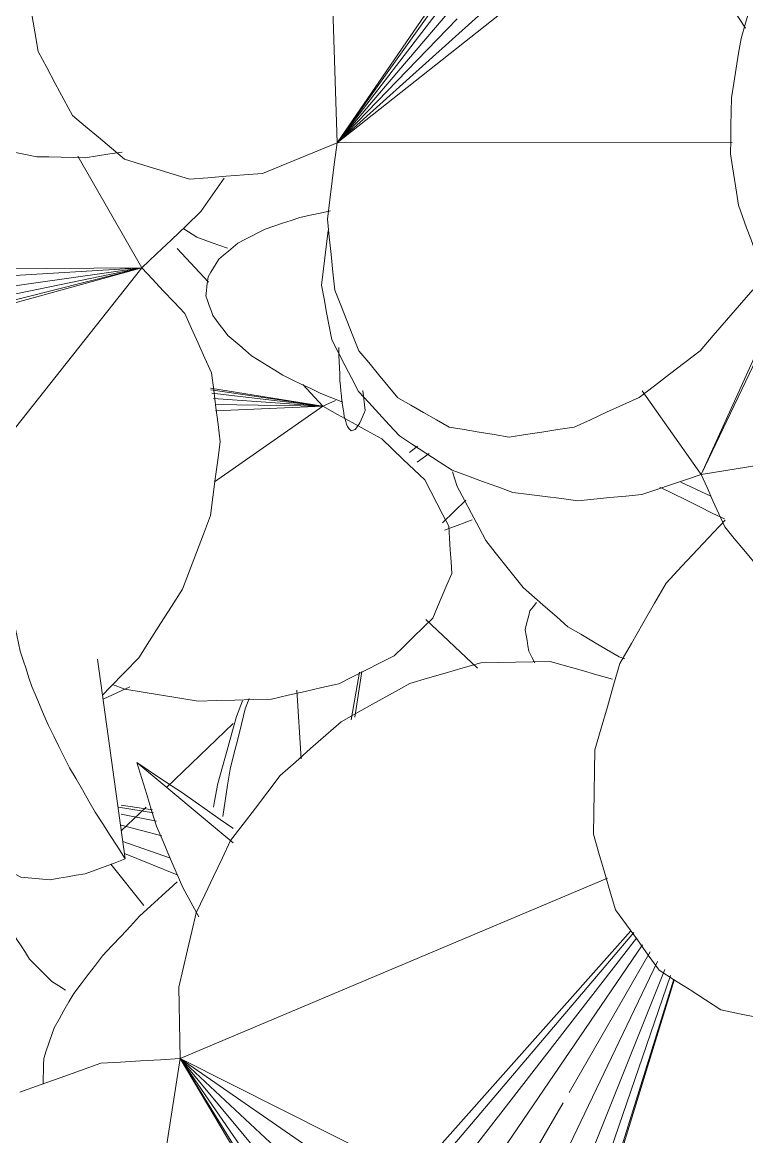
# Model space of a CAD drawing. Header units: metres. Extents: x -18.34 to -13.25, y -25.49 to -16.26.
# Drawn here: x -14.8818 to -14.8278, y -21.2682 to -21.1851 of the extents above; entities that cross this region are included whole.
import ezdxf

# ---------------------------------------------------------------- set-up
doc = ezdxf.new("R2010")
doc.units = ezdxf.units.M
doc.layers.add('Importações nas famílias', color=7, linetype='Continuous', lineweight=5)
doc.layers.add('Vegetação', color=7, linetype='Continuous', lineweight=5)

# ---------------------------------------------------------------- blocks, each defined once
blk = doc.blocks.new('Planta_pergolado_12200 - plantas pergolado_skp_Component_17-V3553-Pavimento 02 - Executivo')
at = {"layer": 'Importações nas famílias', "color": 9}
for p, q in [((0.164979, 0.15047), (0.165475, 0.149644)), ((0.165475, 0.149644), (0.164109, 0.148076)), ((0.165072, 0.141712), (0.165475, 0.149644)), ((0.165172, 0.141752), (0.165475, 0.149644)), ((0.165411, 0.141847), (0.165475, 0.149644)), ((0.165475, 0.149644), (0.17153, 0.14269)), ((0.166606, 0.142217), (0.165475, 0.149644)), ((0.166166, 0.142147), (0.165475, 0.149644)), ((0.165754, 0.141983), (0.165475, 0.149644)), ((0.157739, 0.140761), (0.155634, 0.138343)), ((0.186591, 0.138027), (0.186365, 0.13713))]:
    blk.add_line(p, q, dxfattribs=at)
at = {"layer": 'Importações nas famílias', "color": 9, "flags": 128}
for points in [[(0.172849, 0.159301), (0.173666, 0.159437), (0.174483, 0.159574), (0.1753, 0.15971), (0.176117, 0.159846)], [(0.176117, 0.159846), (0.176923, 0.159603), (0.17773, 0.15936), (0.178537, 0.159117), (0.179344, 0.158874)], [(0.169821, 0.157286), (0.170578, 0.15779), (0.171335, 0.158294), (0.172092, 0.158797), (0.172849, 0.159301)], [(0.179344, 0.158874), (0.180072, 0.158273), (0.1808, 0.157671), (0.181528, 0.15707), (0.182256, 0.156468)], [(0.167291, 0.153973), (0.167923, 0.154801), (0.168556, 0.155629), (0.169188, 0.156458), (0.169821, 0.157286)], [(0.182256, 0.156468), (0.182843, 0.15556), (0.18343, 0.154651), (0.184017, 0.153743), (0.184603, 0.152834)], [(0.165475, 0.149644), (0.165929, 0.150726), (0.166383, 0.151808), (0.166837, 0.152891), (0.167291, 0.153973)], [(0.184603, 0.152834), (0.184999, 0.151696), (0.185395, 0.150559), (0.18579, 0.149421), (0.186186, 0.148283)], [(0.186186, 0.148283), (0.186356, 0.147013), (0.186527, 0.145743), (0.186697, 0.144472), (0.186868, 0.143202)], [(0.186868, 0.143202), (0.186798, 0.141909), (0.186729, 0.140615), (0.18666, 0.139321), (0.186591, 0.138027)]]:
    blk.add_lwpolyline(points, dxfattribs=at)
blk = doc.blocks.new('Planta_pergolado_12200 - plantas pergolado_skp_Component_16-V3554-Pavimento 02 - Executivo')
blk.add_blockref('Planta_pergolado_12200 - plantas pergolado_skp_Component_17-V3553-Pavimento 02 - Executivo', (0, 0))
blk = doc.blocks.new('Planta_pergolado_12200 - plantas pergolado_skp_-V3559-Pavimento 02 - Executivo')
blk.add_blockref('Planta_pergolado_12200 - plantas pergolado_skp_Component_16-V3554-Pavimento 02 - Executivo', (0, 0))
blk = doc.blocks.new('Planta_pergolado_12200 - plantas pergolado_skp_-V3560-Pavimento 02 - Executivo')
at = {"rotation": 89.9999999999999}
blk.add_blockref('Planta_pergolado_12200 - plantas pergolado_skp_-V3559-Pavimento 02 - Executivo', (0.696245, 0.01573), dxfattribs=at)
blk = doc.blocks.new('Planta_pergolado_12200 - plantas pergolado_skp_Component_12-V3701-Pavimento 02 - Executivo')
at = {"layer": 'Importações nas famílias', "color": 9}
blk.add_line((0.115028, 0.076171), (0.115028, 0.079122), dxfattribs=at)
at = {"layer": 'Importações nas famílias', "color": 9, "flags": 128}
for points in [[(0.121078, 0.081294), (0.120836, 0.081714), (0.120593, 0.082134), (0.120351, 0.082555), (0.120109, 0.082975)], [(0.121664, 0.079575), (0.121518, 0.080005), (0.121371, 0.080435), (0.121225, 0.080864), (0.121078, 0.081294)], [(0.12186, 0.077836), (0.121811, 0.078271), (0.121762, 0.078706), (0.121713, 0.07914), (0.121664, 0.079575)], [(0.121664, 0.076098), (0.121713, 0.076533), (0.121762, 0.076967), (0.121811, 0.077402), (0.12186, 0.077836)], [(0.121371, 0.075238), (0.121518, 0.075668), (0.121664, 0.076098)]]:
    blk.add_lwpolyline(points, dxfattribs=at)
blk = doc.blocks.new('Planta_pergolado_12200 - plantas pergolado_skp_Component_12-V3702-Pavimento 02 - Executivo')
at = {"layer": 'Importações nas famílias', "color": 9}
for p, q in [((0.103775, 0.081167), (0.103243, 0.081494)), ((0.103609, 0.081606), (0.104419, 0.081146)), ((0.103088, 0.077053), (0.10088, 0.080183))]:
    blk.add_line(p, q, dxfattribs=at)
at = {"layer": 'Importações nas famílias', "color": 9, "flags": 128}
for points in [[(0.106538, 0.079077), (0.105847, 0.0796), (0.105157, 0.080122), (0.104466, 0.080644), (0.103775, 0.081167)], [(0.104419, 0.081146), (0.105207, 0.080582), (0.105995, 0.080018), (0.106783, 0.079454), (0.107571, 0.07889)], [(0.108499, 0.077288), (0.107845, 0.077885), (0.107192, 0.078481), (0.106538, 0.079077)], [(0.107571, 0.07889), (0.108319, 0.078235), (0.108572, 0.078013)]]:
    blk.add_lwpolyline(points, dxfattribs=at)
blk = doc.blocks.new('Planta_pergolado_12200 - plantas pergolado_skp_Component_12-V3703-Pavimento 02 - Executivo')
at = {"layer": 'Importações nas famílias', "color": 9}
blk.add_line((0.114216, 0.078849), (0.108451, 0.088467), dxfattribs=at)
at = {"layer": 'Importações nas famílias', "color": 9, "flags": 128}
for points in [[(0.110707, 0.093122), (0.110484, 0.093433), (0.110262, 0.093743)], [(0.111522, 0.09152), (0.111318, 0.091921), (0.111114, 0.092321), (0.11091, 0.092722), (0.110707, 0.093122)], [(0.112256, 0.089575), (0.112072, 0.090061), (0.111889, 0.090547), (0.111706, 0.091034), (0.111522, 0.09152)], [(0.112898, 0.087308), (0.112738, 0.087875), (0.112577, 0.088441), (0.112416, 0.089008), (0.112256, 0.089575)], [(0.11809, 0.087487), (0.118394, 0.087096), (0.118697, 0.086706), (0.119, 0.086316), (0.119304, 0.085926)], [(0.113443, 0.084745), (0.113307, 0.085386), (0.113171, 0.086027), (0.113035, 0.086667), (0.112898, 0.087308)], [(0.119304, 0.085926), (0.11946, 0.085549), (0.119616, 0.085172), (0.119773, 0.084796), (0.119929, 0.084419)], [(0.113884, 0.081915), (0.113774, 0.082623), (0.113664, 0.08333), (0.113553, 0.084038), (0.113443, 0.084745)], [(0.119929, 0.084419), (0.119935, 0.084065), (0.11994, 0.08371), (0.119946, 0.083356), (0.119952, 0.083002)], [(0.119952, 0.083002), (0.119807, 0.082678), (0.119662, 0.082355), (0.119517, 0.082031), (0.119372, 0.081708)], [(0.114216, 0.078849), (0.114133, 0.079615), (0.11405, 0.080382), (0.113967, 0.081149), (0.113884, 0.081915)], [(0.119372, 0.081708), (0.119079, 0.081423), (0.118787, 0.081138), (0.118494, 0.080852), (0.118202, 0.080567)], [(0.118202, 0.080567), (0.117769, 0.080327), (0.117336, 0.080087), (0.116903, 0.079847), (0.11647, 0.079607)], [(0.11647, 0.079607), (0.115907, 0.079417), (0.115343, 0.079228), (0.11478, 0.079038), (0.114216, 0.078849)]]:
    blk.add_lwpolyline(points, dxfattribs=at)
blk = doc.blocks.new('Planta_pergolado_12200 - plantas pergolado_skp_Component_17-V3704-Pavimento 02 - Executivo')
at = {"layer": 'Importações nas famílias', "color": 9}
for p, q in [((0.115837, 0.12536), (0.116445, 0.126045)), ((0.120556, 0.087766), (0.120486, 0.086863)), ((0.120124, 0.08409), (0.120019, 0.083654))]:
    blk.add_line(p, q, dxfattribs=at)
at = {"layer": 'Importações nas famílias', "color": 9, "flags": 128}
for points in [[(0.122978, 0.125449), (0.123033, 0.124655), (0.123098, 0.123717)], [(0.123098, 0.123717), (0.123136, 0.122643), (0.123174, 0.12157), (0.123212, 0.120496), (0.12325, 0.119423)], [(0.12325, 0.119423), (0.123259, 0.118288), (0.123268, 0.117152), (0.123277, 0.116017), (0.123286, 0.114882)], [(0.123286, 0.114882), (0.123265, 0.113762), (0.123244, 0.112643), (0.123224, 0.111523), (0.123203, 0.110403)], [(0.123203, 0.110403), (0.123154, 0.109376), (0.123104, 0.108348), (0.123055, 0.10732), (0.123017, 0.106512)], [(0.120486, 0.086863), (0.120396, 0.08617), (0.120305, 0.085477), (0.120215, 0.084783), (0.120124, 0.08409)]]:
    blk.add_lwpolyline(points, dxfattribs=at)
blk = doc.blocks.new('Planta_pergolado_12200 - plantas pergolado_skp_Component_16-V3705-Pavimento 02 - Executivo')
for name in ['Planta_pergolado_12200 - plantas pergolado_skp_Component_17-V3704-Pavimento 02 - Executivo', 'Planta_pergolado_12200 - plantas pergolado_skp_Component_12-V3703-Pavimento 02 - Executivo', 'Planta_pergolado_12200 - plantas pergolado_skp_Component_12-V3701-Pavimento 02 - Executivo', 'Planta_pergolado_12200 - plantas pergolado_skp_Component_12-V3702-Pavimento 02 - Executivo']:
    blk.add_blockref(name, (0, 0))
blk = doc.blocks.new('Planta_pergolado_12200 - plantas pergolado_skp_-V3721-Pavimento 02 - Executivo')
blk.add_blockref('Planta_pergolado_12200 - plantas pergolado_skp_Component_16-V3705-Pavimento 02 - Executivo', (0, 0))
blk = doc.blocks.new('Planta_pergolado_12200 - plantas pergolado_skp_-V3722-Pavimento 02 - Executivo')
at = {"xscale": 1.254472261797389, "yscale": 1.254472261797389, "zscale": 1.254472261797389, "rotation": 44.99999999999149}
blk.add_blockref('Planta_pergolado_12200 - plantas pergolado_skp_-V3721-Pavimento 02 - Executivo', (0.101937, -0.102346), dxfattribs=at)
blk = doc.blocks.new('Planta_pergolado_12200 - plantas pergolado_skp_-V3781-Pavimento 02 - Executivo')
at = {"rotation": 89.9999999999999}
blk.add_blockref('Planta_pergolado_12200 - plantas pergolado_skp_-V3722-Pavimento 02 - Executivo', (0.274037, 0.01573), dxfattribs=at)
blk = doc.blocks.new('Planta_pergolado_12200 - plantas pergolado_skp_Component_17-V3787-Pavimento 02 - Executivo')
at = {"layer": 'Importações nas famílias', "color": 9}
for p, q in [((-0.220115, 0.098038), (-0.226355, 0.093629)), ((-0.226355, 0.093629), (-0.222066, 0.06752)), ((-0.212866, 0.087198), (-0.226355, 0.093629)), ((-0.226355, 0.093629), (-0.212619, 0.087405))]:
    blk.add_line(p, q, dxfattribs=at)
at = {"layer": 'Importações nas famílias', "color": 9, "flags": 128}
for points in [[(-0.216323, 0.12119), (-0.215301, 0.121383), (-0.214278, 0.121576), (-0.213256, 0.121769), (-0.212234, 0.121962)], [(-0.212234, 0.121962), (-0.211217, 0.121838), (-0.2102, 0.121714), (-0.209183, 0.121591), (-0.208166, 0.121467)], [(-0.218239, 0.120198), (-0.217281, 0.120694), (-0.216323, 0.12119)], [(-0.220155, 0.119205), (-0.219197, 0.119701), (-0.218239, 0.120197)], [(-0.223469, 0.116141), (-0.222641, 0.116907), (-0.221812, 0.117673), (-0.220984, 0.118439), (-0.220155, 0.119205)], [(-0.226039, 0.112209), (-0.225397, 0.113192), (-0.224754, 0.114175), (-0.224112, 0.115158), (-0.223469, 0.116141)], [(-0.22769, 0.107674), (-0.227277, 0.108808), (-0.226864, 0.109941), (-0.226452, 0.111075), (-0.226039, 0.112209)], [(-0.228309, 0.102847), (-0.228154, 0.104054), (-0.227999, 0.105261), (-0.227844, 0.106467), (-0.22769, 0.107674)], [(-0.227853, 0.098057), (-0.227967, 0.099254), (-0.228081, 0.100452), (-0.228195, 0.10165), (-0.228309, 0.102847)], [(-0.226355, 0.093629), (-0.22673, 0.094736), (-0.227104, 0.095843), (-0.227479, 0.09695), (-0.227853, 0.098057)], [(-0.230261, 0.091879), (-0.229284, 0.092316), (-0.228308, 0.092754), (-0.227332, 0.093192), (-0.226355, 0.093629)], [(-0.233698, 0.089016), (-0.232839, 0.089732), (-0.231979, 0.090447), (-0.23112, 0.091163), (-0.230261, 0.091879)]]:
    blk.add_lwpolyline(points, dxfattribs=at)
blk = doc.blocks.new('Planta_pergolado_12200 - plantas pergolado_skp_Component_16-V3788-Pavimento 02 - Executivo')
blk.add_blockref('Planta_pergolado_12200 - plantas pergolado_skp_Component_17-V3787-Pavimento 02 - Executivo', (0, 0))
blk = doc.blocks.new('Planta_pergolado_12200 - plantas pergolado_skp_Component_12-V3807-Pavimento 02 - Executivo')
at = {"layer": 'Importações nas famílias', "color": 9}
for p, q in [((-0.224787, 0.113923), (-0.225444, 0.114812)), ((-0.224237, 0.114794), (-0.224717, 0.115405))]:
    blk.add_line(p, q, dxfattribs=at)
blk = doc.blocks.new('Planta_pergolado_12200 - plantas pergolado_skp_Component_17-V3808-Pavimento 02 - Executivo')
at = {"layer": 'Importações nas famílias', "color": 9}
for p, q in [((-0.25563, 0.162752), (-0.25482, 0.16193)), ((-0.242183, 0.136255), (-0.243107, 0.138251)), ((-0.25621, 0.132724), (-0.254608, 0.136664)), ((-0.254952, 0.133232), (-0.25372, 0.136786)), ((-0.253309, 0.133862), (-0.252513, 0.1369)), ((-0.25221, 0.134265), (-0.251678, 0.1369)), ((-0.251157, 0.137097), (-0.25159, 0.134493)), ((-0.251012, 0.1369), (-0.25137, 0.134574)), ((-0.244645, 0.119738), (-0.2411, 0.119135)), ((-0.241038, 0.118959), (-0.244449, 0.119462)), ((-0.240789, 0.110329), (-0.237158, 0.114179))]:
    blk.add_line(p, q, dxfattribs=at)
at = {"layer": 'Importações nas famílias', "color": 9, "flags": 128}
for points in [[(-0.272915, 0.16444), (-0.271819, 0.1648), (-0.270723, 0.16516), (-0.269627, 0.16552), (-0.268531, 0.16588)], [(-0.268531, 0.16588), (-0.267394, 0.165929), (-0.266257, 0.165977), (-0.26512, 0.166025), (-0.263983, 0.166074)], [(-0.263983, 0.166074), (-0.262883, 0.165807), (-0.261783, 0.16554), (-0.260683, 0.165273), (-0.259583, 0.165007)], [(-0.259583, 0.165007), (-0.258595, 0.164443), (-0.257606, 0.163879), (-0.256618, 0.163316), (-0.25563, 0.162752)], [(-0.276838, 0.16185), (-0.275857, 0.162497), (-0.274876, 0.163145), (-0.273896, 0.163792), (-0.272915, 0.16444)], [(-0.280031, 0.158287), (-0.279233, 0.159178), (-0.278434, 0.160069), (-0.277636, 0.160959), (-0.276838, 0.16185)], [(-0.252145, 0.159023), (-0.251817, 0.158438), (-0.251242, 0.157414), (-0.250667, 0.156389), (-0.250151, 0.155469)], [(-0.281716, 0.155068), (-0.281155, 0.156141), (-0.280593, 0.157214), (-0.280031, 0.158287)], [(-0.230494, 0.112772), (-0.230147, 0.111841), (-0.229733, 0.110727)]]:
    blk.add_lwpolyline(points, dxfattribs=at)
blk = doc.blocks.new('Planta_pergolado_12200 - plantas pergolado_skp_Component_16-V3809-Pavimento 02 - Executivo')
for name in ['Planta_pergolado_12200 - plantas pergolado_skp_Component_17-V3808-Pavimento 02 - Executivo', 'Planta_pergolado_12200 - plantas pergolado_skp_Component_12-V3807-Pavimento 02 - Executivo']:
    blk.add_blockref(name, (0, 0))
blk = doc.blocks.new('Planta_pergolado_12200 - plantas pergolado_skp_Component_17-V3829-Pavimento 02 - Executivo')
at = {"layer": 'Importações nas famílias', "color": 9, "flags": 128}
for points in [[(-0.258818, 0.100026), (-0.25741, 0.100437), (-0.256001, 0.100849), (-0.254592, 0.10126), (-0.253184, 0.101672)], [(-0.253184, 0.101672), (-0.251609, 0.101644), (-0.250034, 0.101616), (-0.248459, 0.101588), (-0.246885, 0.10156)], [(-0.246885, 0.10156), (-0.245278, 0.101095), (-0.243672, 0.10063), (-0.242065, 0.100165), (-0.240459, 0.0997)], [(-0.263307, 0.096764), (-0.262185, 0.09758), (-0.261063, 0.098395), (-0.259941, 0.099211), (-0.258818, 0.100026)], [(-0.240459, 0.0997), (-0.238958, 0.098838), (-0.237457, 0.097976), (-0.235957, 0.097114), (-0.234456, 0.096251)], [(-0.266266, 0.092164), (-0.265526, 0.093314), (-0.264786, 0.094464), (-0.264047, 0.095614), (-0.263307, 0.096764)], [(-0.234456, 0.096251), (-0.233189, 0.095066), (-0.231922, 0.09388), (-0.230656, 0.092694), (-0.229751, 0.091848)], [(-0.267442, 0.086619), (-0.267148, 0.088005), (-0.266854, 0.089391), (-0.26656, 0.090778), (-0.266266, 0.092164)]]:
    blk.add_lwpolyline(points, dxfattribs=at)
blk = doc.blocks.new('Planta_pergolado_12200 - plantas pergolado_skp_Component_16-V3830-Pavimento 02 - Executivo')
blk.add_blockref('Planta_pergolado_12200 - plantas pergolado_skp_Component_17-V3829-Pavimento 02 - Executivo', (0, 0))
blk = doc.blocks.new('Planta_pergolado_12200 - plantas pergolado_skp_-V3838-Pavimento 02 - Executivo')
blk.add_blockref('Planta_pergolado_12200 - plantas pergolado_skp_Component_16-V3830-Pavimento 02 - Executivo', (0, 0))
blk = doc.blocks.new('Planta_pergolado_12200 - plantas pergolado_skp_-V3839-Pavimento 02 - Executivo')
for name in ['Planta_pergolado_12200 - plantas pergolado_skp_Component_16-V3809-Pavimento 02 - Executivo', 'Planta_pergolado_12200 - plantas pergolado_skp_Component_16-V3788-Pavimento 02 - Executivo', 'Planta_pergolado_12200 - plantas pergolado_skp_-V3838-Pavimento 02 - Executivo']:
    blk.add_blockref(name, (0, 0))
blk = doc.blocks.new('Planta_pergolado_12200 - plantas pergolado_skp_-V4061-Pavimento 02 - Executivo')
blk.add_blockref('Planta_pergolado_12200 - plantas pergolado_skp_-V3839-Pavimento 02 - Executivo', (0, 0))
blk = doc.blocks.new('Planta_pergolado_12200 - plantas pergolado_skp_Component_12-V2193-Pavimento 02 - Executivo')
at = {"layer": 'Importações nas famílias', "color": 9}
blk.add_line((-0.191439, -0.143614), (-0.189474, -0.150136), dxfattribs=at)
at = {"layer": 'Importações nas famílias', "color": 9, "flags": 128}
for points in [[(-0.202731, -0.139592), (-0.202592, -0.138675), (-0.202453, -0.137757), (-0.202314, -0.136839)], [(-0.20266, -0.14319), (-0.202678, -0.142291), (-0.202696, -0.141391), (-0.202713, -0.140492), (-0.202731, -0.139592)], [(-0.201964, -0.146631), (-0.202138, -0.145771), (-0.202312, -0.144911), (-0.202486, -0.14405), (-0.20266, -0.14319)], [(-0.190263, -0.144177), (-0.190064, -0.144818), (-0.189817, -0.145615), (-0.189569, -0.146412)], [(-0.200659, -0.149834), (-0.200985, -0.149034), (-0.201311, -0.148233), (-0.201638, -0.147432), (-0.201964, -0.146631)], [(-0.189569, -0.146412), (-0.189353, -0.147155), (-0.189136, -0.147898), (-0.18892, -0.148641)], [(-0.198775, -0.152725), (-0.199246, -0.152002), (-0.199717, -0.15128), (-0.200188, -0.150557), (-0.200659, -0.149834)], [(-0.196357, -0.155234), (-0.196962, -0.154607), (-0.197566, -0.15398), (-0.19817, -0.153352), (-0.198775, -0.152725)], [(-0.193462, -0.157305), (-0.194186, -0.156787), (-0.194909, -0.15627), (-0.195633, -0.155752), (-0.196357, -0.155234)], [(-0.191809, -0.158096), (-0.192635, -0.1577), (-0.193462, -0.157305)]]:
    blk.add_lwpolyline(points, dxfattribs=at)
blk = doc.blocks.new('Planta_pergolado_12200 - plantas pergolado_skp_Component_16-V4068-Pavimento 02 - Executivo')
at = {"extrusion": (0, 0, -1), "zscale": -1, "rotation": 180}
blk.add_blockref('Planta_pergolado_12200 - plantas pergolado_skp_Component_12-V2193-Pavimento 02 - Executivo', (0, 0), dxfattribs=at)
blk = doc.blocks.new('Planta_pergolado_12200 - plantas pergolado_skp_Component_12-V2201-Pavimento 02 - Executivo')
at = {"layer": 'Importações nas famílias', "color": 9, "flags": 128}
for points in [[(-0.23953, -0.106488), (-0.239963, -0.106262), (-0.240396, -0.106036)], [(-0.23591, -0.105927), (-0.236213, -0.106171), (-0.236517, -0.106415)], [(-0.237936, -0.106767), (-0.238335, -0.106697), (-0.238733, -0.106628), (-0.239132, -0.106558), (-0.23953, -0.106488)], [(-0.236517, -0.106415), (-0.236871, -0.106503), (-0.237226, -0.106591), (-0.237581, -0.106679), (-0.237936, -0.106767)]]:
    blk.add_lwpolyline(points, dxfattribs=at)
blk = doc.blocks.new('Planta_pergolado_12200 - plantas pergolado_skp_Component_17-V2202-Pavimento 02 - Executivo')
at = {"layer": 'Importações nas famílias', "color": 9}
blk.add_line((-0.208667, -0.131247), (-0.208043, -0.13223), dxfattribs=at)
at = {"layer": 'Importações nas famílias', "color": 9, "flags": 128}
blk.add_lwpolyline([(-0.209475, -0.12898), (-0.209071, -0.130113), (-0.208667, -0.131247)], dxfattribs=at)
blk = doc.blocks.new('Planta_pergolado_12200 - plantas pergolado_skp_Component_16-V3139-Pavimento 02 - Executivo')
at = {"extrusion": (0, 0, -1), "zscale": -1, "rotation": 180}
for name in ['Planta_pergolado_12200 - plantas pergolado_skp_Component_17-V2202-Pavimento 02 - Executivo', 'Planta_pergolado_12200 - plantas pergolado_skp_Component_12-V2201-Pavimento 02 - Executivo']:
    blk.add_blockref(name, (0, 0), dxfattribs=at)
blk = doc.blocks.new('Planta_pergolado_12200 - plantas pergolado_skp_Component_12-V4076-Pavimento 02 - Executivo')
at = {"layer": 'Importações nas famílias', "color": 9}
for p, q in [((-0.209092, 0.12819), (-0.209391, 0.128548)), ((-0.217446, 0.120668), (-0.21688, 0.120677)), ((-0.221585, 0.118705), (-0.220099, 0.118883)), ((-0.221585, 0.118705), (-0.221771, 0.118782))]:
    blk.add_line(p, q, dxfattribs=at)
at = {"layer": 'Importações nas famílias', "color": 9, "flags": 128}
for points in [[(-0.21302, 0.130577), (-0.213389, 0.130452), (-0.213758, 0.130327), (-0.214127, 0.130202), (-0.214496, 0.130077)], [(-0.211605, 0.130424), (-0.211959, 0.130462), (-0.212313, 0.130501), (-0.212666, 0.130539), (-0.21302, 0.130577)], [(-0.214496, 0.130077), (-0.214872, 0.129791), (-0.215247, 0.129506), (-0.215623, 0.129221), (-0.215999, 0.128935)], [(-0.210286, 0.129622), (-0.210616, 0.129823), (-0.210946, 0.130023), (-0.211275, 0.130224), (-0.211605, 0.130424)], [(-0.215999, 0.128935), (-0.216373, 0.128496), (-0.216747, 0.128058), (-0.21712, 0.127619), (-0.217494, 0.12718)], [(-0.209391, 0.128549), (-0.209689, 0.128906), (-0.209987, 0.129264), (-0.210286, 0.129622)], [(-0.208052, 0.126161), (-0.208312, 0.126668), (-0.208572, 0.127176), (-0.208832, 0.127683), (-0.209092, 0.12819)], [(-0.217494, 0.12718), (-0.217857, 0.126598), (-0.21822, 0.126015), (-0.218583, 0.125433), (-0.218946, 0.124851)], [(-0.207191, 0.123583), (-0.207406, 0.124227), (-0.207622, 0.124872), (-0.207837, 0.125516), (-0.208052, 0.126161)], [(-0.218946, 0.124851), (-0.219289, 0.124139), (-0.219633, 0.123427), (-0.219977, 0.122715), (-0.22032, 0.122004)], [(-0.206694, 0.121282), (-0.206859, 0.122049), (-0.207025, 0.122816), (-0.207191, 0.123583)], [(-0.22032, 0.122004), (-0.220636, 0.121179), (-0.220951, 0.120359)], [(-0.220894, 0.120443), (-0.22051, 0.120477), (-0.220126, 0.120511), (-0.219742, 0.120546), (-0.219358, 0.12058)], [(-0.219358, 0.12058), (-0.21888, 0.120602), (-0.218402, 0.120624), (-0.217924, 0.120646), (-0.217446, 0.120668)], [(-0.223102, 0.119753), (-0.223021, 0.119821), (-0.222939, 0.11989), (-0.222858, 0.119958), (-0.222777, 0.120027)], [(-0.22301, 0.119439), (-0.223033, 0.119517), (-0.223056, 0.119596), (-0.223079, 0.119674), (-0.223102, 0.119753)], [(-0.222777, 0.120027), (-0.222592, 0.120085), (-0.222407, 0.120142), (-0.222223, 0.1202), (-0.222038, 0.120258)], [(-0.222038, 0.120258), (-0.221752, 0.120304), (-0.221466, 0.12035), (-0.22118, 0.120397), (-0.220894, 0.120443)], [(-0.222503, 0.119088), (-0.22263, 0.119176), (-0.222757, 0.119263), (-0.222884, 0.119351), (-0.22301, 0.119439)], [(-0.221815, 0.1188), (-0.222044, 0.118896), (-0.222273, 0.118992), (-0.222503, 0.119088)]]:
    blk.add_lwpolyline(points, dxfattribs=at)
blk = doc.blocks.new('Planta_pergolado_12200 - plantas pergolado_skp_Component_16-V4078-Pavimento 02 - Executivo')
blk.add_blockref('Planta_pergolado_12200 - plantas pergolado_skp_Component_12-V4076-Pavimento 02 - Executivo', (0, 0))
blk = doc.blocks.new('Planta_pergolado_12200 - plantas pergolado_skp_Component_12-V4096-Pavimento 02 - Executivo')
at = {"layer": 'Importações nas famílias', "color": 9}
for p, q in [((-0.226148, 0.11219), (-0.227259, 0.111826)), ((-0.239956, 0.099747), (-0.240111, 0.099318)), ((-0.227975, 0.092903), (-0.226924, 0.095142)), ((-0.229667, 0.0919), (-0.229253, 0.092765))]:
    blk.add_line(p, q, dxfattribs=at)
at = {"layer": 'Importações nas famílias', "color": 9, "flags": 128}
for points in [[(-0.227259, 0.111826), (-0.228265, 0.111292), (-0.229271, 0.110757), (-0.230276, 0.110222), (-0.231282, 0.109687)], [(-0.231282, 0.109687), (-0.23216, 0.108994), (-0.233037, 0.108301), (-0.233914, 0.107608), (-0.234792, 0.106915)], [(-0.234792, 0.106915), (-0.23552, 0.10608), (-0.236249, 0.105246), (-0.236978, 0.104411), (-0.237706, 0.103576)], [(-0.237706, 0.103576), (-0.238269, 0.102618), (-0.238831, 0.101661), (-0.239394, 0.100704), (-0.239956, 0.099747)], [(-0.229253, 0.092765), (-0.228751, 0.093777), (-0.228249, 0.094789), (-0.227747, 0.095801), (-0.227291, 0.096722)]]:
    blk.add_lwpolyline(points, dxfattribs=at)
blk = doc.blocks.new('Planta_pergolado_12200 - plantas pergolado_skp_Component_12-V4097-Pavimento 02 - Executivo')
at = {"layer": 'Importações nas famílias', "color": 9, "flags": 128}
for points in [[(-0.269889, 0.14268), (-0.270373, 0.142692), (-0.270857, 0.142704), (-0.271342, 0.142717), (-0.271826, 0.142729)], [(-0.267611, 0.141908), (-0.26818, 0.142101), (-0.26875, 0.142294), (-0.269319, 0.142487), (-0.269889, 0.14268)], [(-0.265044, 0.140433), (-0.265685, 0.140802), (-0.266327, 0.141171), (-0.266969, 0.141539), (-0.267611, 0.141908)], [(-0.262249, 0.138288), (-0.262948, 0.138825), (-0.263646, 0.139361), (-0.264345, 0.139897), (-0.265044, 0.140433)], [(-0.259291, 0.135525), (-0.260031, 0.136216), (-0.26077, 0.136907), (-0.261509, 0.137598), (-0.262249, 0.138288)], [(-0.256716, 0.132724), (-0.257003, 0.133037), (-0.257766, 0.133866), (-0.258529, 0.134696), (-0.259291, 0.135525)]]:
    blk.add_lwpolyline(points, dxfattribs=at)
blk = doc.blocks.new('Planta_pergolado_12200 - plantas pergolado_skp_Component_17-V4098-Pavimento 02 - Executivo')
at = {"layer": 'Importações nas famílias', "color": 9}
for p, q in [((-0.217191, 0.165547), (-0.210946, 0.135363)), ((-0.210946, 0.135363), (-0.219019, 0.164666)), ((-0.210946, 0.135363), (-0.218401, 0.164964)), ((-0.215092, 0.164705), (-0.210946, 0.135363)), ((-0.212636, 0.163655), (-0.210946, 0.135363)), ((-0.21114, 0.163382), (-0.210946, 0.135363)), ((-0.236608, 0.155692), (-0.210946, 0.135363)), ((-0.202612, 0.140136), (-0.210946, 0.135363))]:
    blk.add_line(p, q, dxfattribs=at)
at = {"layer": 'Importações nas famílias', "color": 9, "flags": 128}
for points in [[(-0.240022, 0.135595), (-0.241116, 0.136656), (-0.24221, 0.137717), (-0.242804, 0.138293)], [(-0.234913, 0.132325), (-0.23619, 0.133143), (-0.237467, 0.13396), (-0.238745, 0.134778), (-0.240022, 0.135595)], [(-0.210946, 0.135363), (-0.211798, 0.134563), (-0.21265, 0.133762), (-0.213502, 0.132962), (-0.214353, 0.132161)], [(-0.206754, 0.130958), (-0.207802, 0.132059), (-0.20885, 0.13316), (-0.209898, 0.134262), (-0.210946, 0.135363)], [(-0.229419, 0.130251), (-0.230793, 0.13077), (-0.232166, 0.131288), (-0.23354, 0.131807), (-0.234913, 0.132325)], [(-0.214353, 0.132161), (-0.215459, 0.131662), (-0.216565, 0.131164), (-0.217671, 0.130665), (-0.218777, 0.130166)], [(-0.20426, 0.129215), (-0.205507, 0.130087), (-0.206754, 0.130958)], [(-0.223916, 0.129515), (-0.225292, 0.129699), (-0.226668, 0.129883), (-0.228044, 0.130067), (-0.229419, 0.130251)], [(-0.218777, 0.130166), (-0.220062, 0.130003), (-0.221346, 0.129841), (-0.222631, 0.129678), (-0.223916, 0.129515)]]:
    blk.add_lwpolyline(points, dxfattribs=at)
blk = doc.blocks.new('Planta_pergolado_12200 - plantas pergolado_skp_Component_16-V4099-Pavimento 02 - Executivo')
for name in ['Planta_pergolado_12200 - plantas pergolado_skp_Component_17-V4098-Pavimento 02 - Executivo', 'Planta_pergolado_12200 - plantas pergolado_skp_Component_12-V4097-Pavimento 02 - Executivo', 'Planta_pergolado_12200 - plantas pergolado_skp_Component_12-V4096-Pavimento 02 - Executivo']:
    blk.add_blockref(name, (0, 0))
blk = doc.blocks.new('Planta_pergolado_12200 - plantas pergolado_skp_Component_12-V4103-Pavimento 02 - Executivo')
at = {"layer": 'Importações nas famílias', "color": 9}
for p, q in [((-0.247829, 0.135737), (-0.253808, 0.128549)), ((-0.252758, 0.128549), (-0.252734, 0.128581))]:
    blk.add_line(p, q, dxfattribs=at)
at = {"layer": 'Importações nas famílias', "color": 9, "flags": 128}
for points in [[(-0.247829, 0.135737), (-0.249018, 0.135369), (-0.250208, 0.135001), (-0.251397, 0.134633), (-0.252587, 0.134265)], [(-0.2501, 0.132327), (-0.249532, 0.133179), (-0.248964, 0.134032), (-0.248396, 0.134884), (-0.247829, 0.135737)], [(-0.252587, 0.134265), (-0.25373, 0.133776), (-0.254874, 0.133287), (-0.256017, 0.132798), (-0.257161, 0.132309)], [(-0.257161, 0.132309), (-0.258246, 0.131703), (-0.259331, 0.131098)], [(-0.252734, 0.128581), (-0.252075, 0.129518), (-0.251417, 0.130454), (-0.250758, 0.13139), (-0.2501, 0.132327)]]:
    blk.add_lwpolyline(points, dxfattribs=at)
blk = doc.blocks.new('Planta_pergolado_12200 - plantas pergolado_skp_Component_17-V4104-Pavimento 02 - Executivo')
at = {"layer": 'Importações nas famílias', "color": 9}
for p, q in [((-0.312195, 0.139192), (-0.269907, 0.132497)), ((-0.269907, 0.132497), (-0.292155, 0.119241)), ((-0.289801, 0.120198), (-0.269907, 0.132497)), ((-0.28772, 0.120192), (-0.269907, 0.132497)), ((-0.269907, 0.132497), (-0.285226, 0.119736)), ((-0.269907, 0.132497), (-0.28277, 0.118687)), ((-0.28052, 0.117115), (-0.269907, 0.132497)), ((-0.27863, 0.115128), (-0.269907, 0.132497)), ((-0.25645, 0.100631), (-0.269907, 0.132497)), ((-0.27863, 0.115128), (-0.260386, 0.098887)), ((-0.260498, 0.098669), (-0.277228, 0.112862)), ((-0.260933, 0.098458), (-0.276409, 0.110471)), ((-0.261415, 0.098023), (-0.276231, 0.108117)), ((-0.273195, 0.103937), (-0.276704, 0.105962)), ((-0.262666, 0.096901), (-0.277796, 0.104152)), ((-0.261958, 0.09745), (-0.272427, 0.103493)), ((-0.263254, 0.096353), (-0.279434, 0.10281)), ((-0.264047, 0.095645), (-0.284867, 0.102042)), ((-0.263986, 0.095671), (-0.283868, 0.101859)), ((-0.263711, 0.095927), (-0.281505, 0.102028))]:
    blk.add_line(p, q, dxfattribs=at)
at = {"layer": 'Importações nas famílias', "color": 9, "flags": 128}
for points in [[(-0.272412, 0.144467), (-0.271873, 0.142957), (-0.271333, 0.141447), (-0.270793, 0.139937), (-0.270254, 0.138427)], [(-0.270254, 0.138427), (-0.270167, 0.136945), (-0.27008, 0.135462), (-0.269994, 0.133979), (-0.269907, 0.132497)], [(-0.269907, 0.132497), (-0.268575, 0.132521), (-0.267242, 0.132545), (-0.26591, 0.132569), (-0.264578, 0.132593)], [(-0.264578, 0.132593), (-0.263192, 0.132272), (-0.261806, 0.131952), (-0.260419, 0.131631), (-0.259033, 0.13131)], [(-0.259033, 0.13131), (-0.257687, 0.130667), (-0.256341, 0.130023), (-0.254995, 0.12938), (-0.253649, 0.128736)], [(-0.253649, 0.128736), (-0.252436, 0.127813), (-0.251222, 0.126891), (-0.250008, 0.125968), (-0.248794, 0.125046)], [(-0.248794, 0.125046), (-0.247795, 0.123907), (-0.246796, 0.122768), (-0.245797, 0.121629), (-0.244798, 0.120491)], [(-0.244798, 0.120491), (-0.244082, 0.119213), (-0.243366, 0.117936), (-0.24265, 0.116659), (-0.241933, 0.115381)], [(-0.241933, 0.115381), (-0.241549, 0.114053), (-0.241165, 0.112724), (-0.24078, 0.111395), (-0.240396, 0.110066)], [(-0.240396, 0.110066), (-0.240369, 0.108777), (-0.240343, 0.107487), (-0.240316, 0.106197), (-0.24029, 0.104907)], [(-0.24029, 0.104907), (-0.240623, 0.103744), (-0.240956, 0.102582), (-0.241289, 0.101419), (-0.241622, 0.100256)]]:
    blk.add_lwpolyline(points, dxfattribs=at)
blk = doc.blocks.new('Planta_pergolado_12200 - plantas pergolado_skp_Component_16-V4105-Pavimento 02 - Executivo')
for name in ['Planta_pergolado_12200 - plantas pergolado_skp_Component_17-V4104-Pavimento 02 - Executivo', 'Planta_pergolado_12200 - plantas pergolado_skp_Component_12-V4103-Pavimento 02 - Executivo']:
    blk.add_blockref(name, (0, 0))
blk = doc.blocks.new('Planta_pergolado_12200 - plantas pergolado_skp_-V4106-Pavimento 02 - Executivo')
at = {"layer": 'Importações nas famílias', "color": 9}
for p, q in [((-0.251157, 0.135049), (-0.252927, 0.136896)), ((-0.244924, 0.128549), (-0.249681, 0.13351)), ((-0.228272, 0.111181), (-0.229948, 0.112928))]:
    blk.add_line(p, q, dxfattribs=at)
for name in ['Planta_pergolado_12200 - plantas pergolado_skp_Component_16-V4099-Pavimento 02 - Executivo', 'Planta_pergolado_12200 - plantas pergolado_skp_Component_16-V4105-Pavimento 02 - Executivo']:
    blk.add_blockref(name, (0, 0))
blk = doc.blocks.new('Planta_pergolado_12200 - plantas pergolado_skp_-V4107-Pavimento 02 - Executivo')
for name in ['Planta_pergolado_12200 - plantas pergolado_skp_-V4106-Pavimento 02 - Executivo', 'Planta_pergolado_12200 - plantas pergolado_skp_Component_16-V4068-Pavimento 02 - Executivo', 'Planta_pergolado_12200 - plantas pergolado_skp_Component_16-V4078-Pavimento 02 - Executivo', 'Planta_pergolado_12200 - plantas pergolado_skp_Component_16-V3139-Pavimento 02 - Executivo']:
    blk.add_blockref(name, (0, 0))
blk = doc.blocks.new('Planta_pergolado_12200 - plantas pergolado_skp_Component_12-V4231-Pavimento 02 - Executivo')
at = {"layer": 'Importações nas famílias', "color": 9}
blk.add_line((-0.214726, 0.085381), (-0.167698, 0.074576), dxfattribs=at)
at = {"layer": 'Importações nas famílias', "color": 9, "flags": 128}
for points in [[(-0.202449, 0.091445), (-0.203403, 0.091298), (-0.204358, 0.091151), (-0.205312, 0.091004), (-0.206266, 0.090857)], [(-0.198274, 0.091378), (-0.199318, 0.091395), (-0.200361, 0.091412), (-0.201405, 0.091428), (-0.202449, 0.091445)], [(-0.206266, 0.090857), (-0.207108, 0.09055), (-0.207951, 0.090243), (-0.208793, 0.089936), (-0.209635, 0.089629)], [(-0.193838, 0.090659), (-0.194947, 0.090839), (-0.196056, 0.091019), (-0.197165, 0.091199), (-0.198274, 0.091378)], [(-0.189246, 0.089304), (-0.190394, 0.089643), (-0.191542, 0.089982), (-0.19269, 0.09032), (-0.193838, 0.090659)], [(-0.209635, 0.089629), (-0.210346, 0.089169), (-0.211056, 0.088709), (-0.211767, 0.088249), (-0.212478, 0.087789)], [(-0.184605, 0.087345), (-0.185765, 0.087835), (-0.186926, 0.088325), (-0.188086, 0.088815), (-0.189246, 0.089304)], [(-0.212478, 0.087789), (-0.21304, 0.087187), (-0.213602, 0.086585), (-0.214164, 0.085983), (-0.214424, 0.085704)], [(-0.180025, 0.084828), (-0.18117, 0.085458), (-0.182315, 0.086087), (-0.18346, 0.086716), (-0.184605, 0.087345)], [(-0.209833, 0.086235), (-0.208612, 0.086367), (-0.207391, 0.086498), (-0.206169, 0.08663), (-0.204948, 0.086762)], [(-0.204948, 0.086762), (-0.203743, 0.086811), (-0.202537, 0.086859), (-0.201332, 0.086908), (-0.200126, 0.086957)], [(-0.200126, 0.086957), (-0.198949, 0.086922), (-0.197773, 0.086886), (-0.196596, 0.086851), (-0.19542, 0.086816)], [(-0.19542, 0.086816), (-0.194286, 0.086698), (-0.193151, 0.086579), (-0.192017, 0.086461), (-0.190882, 0.086342)], [(-0.214726, 0.085381), (-0.213503, 0.085594), (-0.21228, 0.085808), (-0.211056, 0.086021), (-0.209833, 0.086235)], [(-0.190882, 0.086342), (-0.189803, 0.086142), (-0.188723, 0.085941), (-0.187643, 0.085741), (-0.186563, 0.08554)], [(-0.186563, 0.08554), (-0.18555, 0.08526), (-0.184537, 0.08498), (-0.183524, 0.0847), (-0.182511, 0.084419)], [(-0.175612, 0.081812), (-0.176715, 0.082566), (-0.177819, 0.08332), (-0.178922, 0.084074), (-0.180025, 0.084828)], [(-0.182511, 0.084419), (-0.181576, 0.084062), (-0.180641, 0.083705), (-0.179706, 0.083348), (-0.178771, 0.082991)], [(-0.178771, 0.082991), (-0.177924, 0.082562), (-0.177078, 0.082132), (-0.176231, 0.081702), (-0.175384, 0.081273)], [(-0.172506, 0.079229), (-0.173542, 0.08009), (-0.174577, 0.080951), (-0.175612, 0.081812)], [(-0.175384, 0.081273), (-0.174635, 0.080775), (-0.173886, 0.080277), (-0.173137, 0.07978), (-0.172388, 0.079282)], [(-0.172388, 0.079282), (-0.171746, 0.078722), (-0.171103, 0.078162), (-0.17046, 0.077602), (-0.169817, 0.077042)], [(-0.169817, 0.077042), (-0.169287, 0.076425), (-0.168758, 0.075809), (-0.168228, 0.075193), (-0.167698, 0.074576)]]:
    blk.add_lwpolyline(points, dxfattribs=at)
blk = doc.blocks.new('Planta_pergolado_12200 - plantas pergolado_skp_Component_17-V4233-Pavimento 02 - Executivo')
at = {"layer": 'Importações nas famílias', "color": 9}
for p, q in [((-0.159879, 0.122135), (-0.201624, 0.1208)), ((-0.17999, 0.104178), (-0.201624, 0.1208)), ((-0.201624, 0.1208), (-0.180538, 0.102817)), ((-0.201624, 0.1208), (-0.192386, 0.111845)), ((-0.179627, 0.105079), (-0.201624, 0.1208)), ((-0.201624, 0.1208), (-0.179441, 0.105538)), ((-0.201609, 0.09133), (-0.201624, 0.1208)), ((-0.182804, 0.096985), (-0.201624, 0.1208)), ((-0.181693, 0.098637), (-0.201624, 0.1208)), ((-0.182804, 0.096985), (-0.19307, 0.090333))]:
    blk.add_line(p, q, dxfattribs=at)
at = {"layer": 'Importações nas famílias', "color": 9, "flags": 128}
for points in [[(-0.188969, 0.144105), (-0.190431, 0.143852), (-0.191894, 0.1436), (-0.193357, 0.143347), (-0.194819, 0.143094)], [(-0.194819, 0.143094), (-0.196009, 0.142456), (-0.197199, 0.141818), (-0.198389, 0.14118), (-0.199579, 0.140542)], [(-0.199579, 0.140542), (-0.200394, 0.139574), (-0.20121, 0.138605), (-0.202025, 0.137636), (-0.202841, 0.136667)], [(-0.202841, 0.136667), (-0.203212, 0.13545), (-0.203584, 0.134233), (-0.203955, 0.133016), (-0.204327, 0.131799)], [(-0.204327, 0.131799), (-0.204222, 0.130438), (-0.204118, 0.129077), (-0.204014, 0.127716), (-0.203909, 0.126355)], [(-0.203909, 0.126355), (-0.203338, 0.124967), (-0.202767, 0.123578), (-0.202195, 0.122189), (-0.201624, 0.1208)], [(-0.207305, 0.121519), (-0.208628, 0.12138), (-0.209951, 0.121241), (-0.211274, 0.121102), (-0.212597, 0.120962)], [(-0.201624, 0.1208), (-0.203044, 0.12098), (-0.204464, 0.12116), (-0.205884, 0.121339), (-0.207305, 0.121519)], [(-0.212597, 0.120962), (-0.213734, 0.120514), (-0.21487, 0.120065), (-0.216006, 0.119616), (-0.217142, 0.119168)], [(-0.217142, 0.119168), (-0.218014, 0.11844), (-0.218885, 0.117713), (-0.219757, 0.116985), (-0.220628, 0.116258)], [(-0.220628, 0.116258), (-0.221176, 0.115301), (-0.221724, 0.114344), (-0.222271, 0.113388), (-0.222819, 0.112431)], [(-0.222819, 0.112431), (-0.223005, 0.11131), (-0.223192, 0.110189), (-0.223378, 0.109069), (-0.223564, 0.107948)], [(-0.223564, 0.107948), (-0.223377, 0.106739), (-0.223189, 0.105531), (-0.223002, 0.104322), (-0.222814, 0.103114)], [(-0.222814, 0.103114), (-0.222266, 0.1019), (-0.221717, 0.100686), (-0.221168, 0.099472), (-0.220619, 0.098259)], [(-0.220619, 0.098259), (-0.219747, 0.097122), (-0.218874, 0.095986), (-0.218002, 0.094849), (-0.217129, 0.093713)], [(-0.217129, 0.093713), (-0.215993, 0.092731), (-0.214856, 0.09175), (-0.213719, 0.090768), (-0.212582, 0.089786)]]:
    blk.add_lwpolyline(points, dxfattribs=at)
blk = doc.blocks.new('Planta_pergolado_12200 - plantas pergolado_skp_Component_16-V4234-Pavimento 02 - Executivo')
for name in ['Planta_pergolado_12200 - plantas pergolado_skp_Component_17-V4233-Pavimento 02 - Executivo', 'Planta_pergolado_12200 - plantas pergolado_skp_Component_12-V4231-Pavimento 02 - Executivo']:
    blk.add_blockref(name, (0, 0))
blk = doc.blocks.new('Planta_pergolado_12200 - plantas pergolado_skp_-V4246-Pavimento 02 - Executivo')
blk.add_blockref('Planta_pergolado_12200 - plantas pergolado_skp_Component_16-V4234-Pavimento 02 - Executivo', (0, 0))
blk = doc.blocks.new('Planta_pergolado_12200 - plantas pergolado_skp_-V4247-Pavimento 02 - Executivo')
blk.add_blockref('Planta_pergolado_12200 - plantas pergolado_skp_-V4246-Pavimento 02 - Executivo', (0, 0))
blk = doc.blocks.new('Planta_pergolado_12200 - plantas pergolado_skp_-V4293-Pavimento 02 - Executivo')
for name in ['Planta_pergolado_12200 - plantas pergolado_skp_-V4107-Pavimento 02 - Executivo', 'Planta_pergolado_12200 - plantas pergolado_skp_-V4247-Pavimento 02 - Executivo']:
    blk.add_blockref(name, (0, 0))
blk = doc.blocks.new('Planta_pergolado_12200 - Planta_pergolado_12200-V4294-Pavimento 02 - Executivo')
for name in ['Planta_pergolado_12200 - plantas pergolado_skp_-V4293-Pavimento 02 - Executivo', 'Planta_pergolado_12200 - plantas pergolado_skp_-V4061-Pavimento 02 - Executivo']:
    blk.add_blockref(name, (0, 0))
at = {"extrusion": (0, 0, -1), "xscale": 1.068436298615139, "yscale": 1.068436298615139, "zscale": 1.068436298615139, "rotation": 276.200000000004}
blk.add_blockref('Planta_pergolado_12200 - plantas pergolado_skp_-V3781-Pavimento 02 - Executivo', (0.073046, 0.337289), dxfattribs=at)
at = {"xscale": 1.068436298615139, "yscale": 1.068436298615139, "zscale": 1.068436298615139, "rotation": 83.79999999999607}
blk.add_blockref('Planta_pergolado_12200 - plantas pergolado_skp_-V3560-Pavimento 02 - Executivo', (-0.091864, -0.479646), dxfattribs=at)

msp = doc.modelspace()

# ---------------------------------------------------------------- block references
at = {"layer": 'Vegetação', "color": 9, "rotation": 89.99999999999997}
msp.add_blockref('Planta_pergolado_12200 - Planta_pergolado_12200-V4294-Pavimento 02 - Executivo', (-14.737518, -20.992449), dxfattribs=at)

doc.saveas('drawing.dxf')
